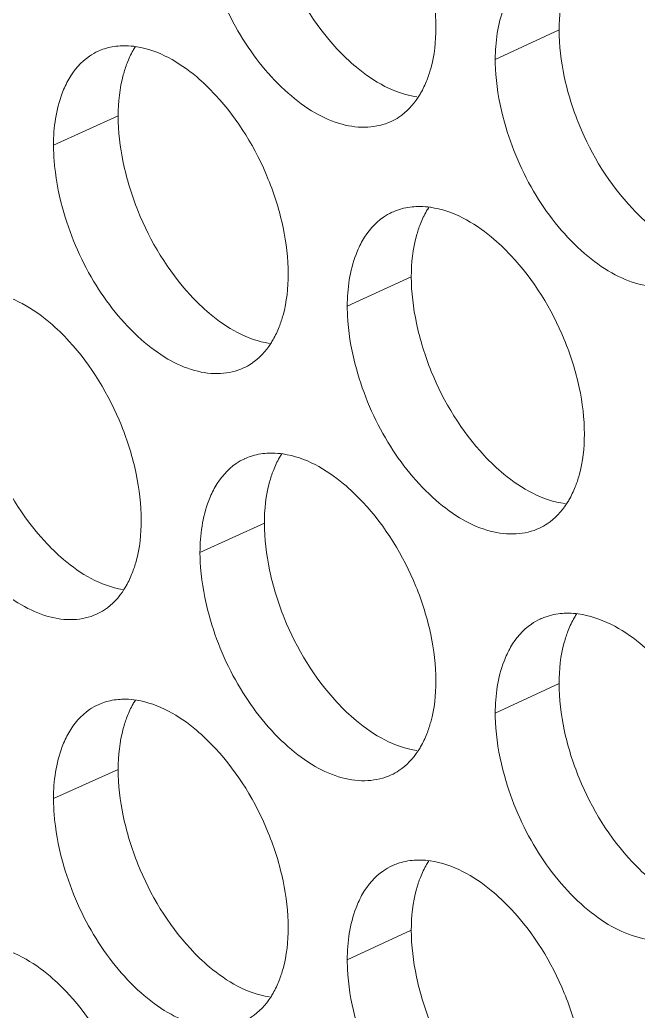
# Model space of a CAD drawing. Header units: millimetres. Extents: x 1177 to 4147, y 93 to 2194.
# Drawn here: x 2562.51 to 2569.97, y 876.46 to 888.41 of the extents above; entities that cross this region are included whole.
import ezdxf

# ---------------------------------------------------------------- set-up
doc = ezdxf.new("R2010")
doc.units = ezdxf.units.MM
doc.header["$LTSCALE"] = 0.1
doc.layers.get('0').update_dxf_attribs({"lineweight": 13})
doc.layers.add('标注', color=251, linetype='Continuous', lineweight=9)

# ---------------------------------------------------------------- blocks, each defined once
blk = doc.blocks.new('02')
at = {"layer": '标注'}
for p, q in [((4439.148, 860.248), (4438.049, 859.737)), ((4431.553, 858.768), (4430.44, 858.265)), ((4431.553, 858.768), (4430.44, 858.265)), ((4436.603, 855.999), (4435.5, 855.491)), ((4436.603, 855.999), (4435.5, 855.491)), ((4434.072, 851.755), (4432.963, 851.25)), ((4439.148, 848.998), (4438.049, 848.487)), ((4431.553, 847.518), (4430.44, 847.015)), ((4436.603, 844.749), (4435.5, 844.241))]:
    blk.add_line(p, q, dxfattribs=at)
for centre, radius, start, end in [((4431.628, 858.954), 1.017, 107.7472, 114.3481), ((4431.628, 858.954), 1.017, 107.7472, 114.3481), ((4436.704, 856.168), 1.034, 109.1713, 114.7632), ((4436.704, 856.168), 1.034, 109.1713, 114.7632), ((4436.739, 855.823), 1.384, 82.0095, 89.1943), ((4436.739, 855.823), 1.384, 82.0095, 89.1943), ((4434.159, 851.933), 1.026, 108.4653, 114.5554), ((4439.261, 849.159), 1.043, 109.8653, 114.9718), ((4439.298, 848.813), 1.393, 82.5184, 89.3404), ((4431.628, 847.704), 1.017, 107.7472, 114.3481), ((4436.704, 844.918), 1.034, 109.1713, 114.7632), ((4436.739, 844.573), 1.384, 82.0095, 89.1943)]:
    blk.add_arc(centre, radius, start, end, dxfattribs=at)
for points, knots in [([(4437.028, 860.288), (4437.028, 860.557), (4436.958, 861.116), (4436.622, 862.196), (4436.159, 862.949), (4435.769, 863.367)], [0, 0, 0, 0, 0.238356, 0.494151, 1, 1, 1, 1]), ([(4434.072, 863.005), (4434.072, 862.736), (4434.141, 862.177), (4434.473, 861.097), (4434.934, 860.342), (4435.322, 859.924)], [0, 0, 0, 0, 0.23857, 0.494512, 1, 1, 1, 1]), ([(4433.119, 861.421), (4433.24, 860.98), (4433.594, 860.15), (4434.278, 859.291), (4434.915, 858.813), (4435.386, 858.607), (4435.845, 858.547), (4436.132, 858.614), (4436.256, 858.671)], [0, 0, 0, 0, 0.29785, 0.579458, 0.703775, 0.813505, 0.91067, 1, 1, 1, 1]), ([(4439.306, 861.157), (4439.279, 861.091), (4439.183, 860.797), (4439.148, 860.485), (4439.148, 860.248)], [0, 0, 0, 0, 0.231792, 1, 1, 1, 1]), ([(4438.314, 860.87), (4438.27, 860.793), (4438.104, 860.438), (4438.049, 860.039), (4438.049, 859.737)], [0, 0, 0, 0, 0.22617, 1, 1, 1, 1]), ([(4436.87, 859.379), (4436.897, 859.446), (4436.993, 859.739), (4437.028, 860.051), (4437.028, 860.288)], [0, 0, 0, 0, 0.231729, 1, 1, 1, 1]), ([(4439.148, 860.248), (4439.148, 859.979), (4439.218, 859.42), (4439.554, 858.34), (4440.02, 857.588), (4440.411, 857.172)], [0, 0, 0, 0, 0.238432, 0.494215, 1, 1, 1, 1]), ([(4431.685, 859.975), (4431.653, 859.975), (4431.53, 859.973), (4431.406, 859.951), (4431.318, 859.923)], [0, 0, 0, 0, 0.25692, 1, 1, 1, 1]), ([(4431.685, 859.975), (4431.653, 859.975), (4431.53, 859.973), (4431.406, 859.951), (4431.318, 859.923)], [0, 0, 0, 0, 0.25692, 1, 1, 1, 1]), ([(4431.85, 859.96), (4431.836, 859.938), (4431.782, 859.847), (4431.737, 859.751), (4431.708, 859.676)], [0, 0, 0, 0, 0.242162, 1, 1, 1, 1]), ([(4431.85, 859.96), (4431.836, 859.938), (4431.782, 859.847), (4431.737, 859.751), (4431.708, 859.676)], [0, 0, 0, 0, 0.242162, 1, 1, 1, 1]), ([(4431.209, 859.881), (4431.157, 859.857), (4430.95, 859.742), (4430.791, 859.552), (4430.702, 859.397)], [0, 0, 0, 0, 0.240568, 1, 1, 1, 1]), ([(4431.209, 859.881), (4431.157, 859.857), (4430.95, 859.742), (4430.791, 859.552), (4430.702, 859.397)], [0, 0, 0, 0, 0.240568, 1, 1, 1, 1]), ([(4433.231, 859.125), (4433.127, 859.237), (4432.745, 859.609), (4432.252, 859.898), (4431.873, 859.958)], [0, 0, 0, 0, 0.28502, 1, 1, 1, 1]), ([(4433.231, 859.125), (4433.127, 859.237), (4432.745, 859.609), (4432.252, 859.898), (4431.873, 859.958)], [0, 0, 0, 0, 0.28502, 1, 1, 1, 1]), ([(4435.322, 859.924), (4435.427, 859.811), (4435.814, 859.437), (4436.316, 859.148), (4436.699, 859.094)], [0, 0, 0, 0, 0.285106, 1, 1, 1, 1]), ([(4431.708, 859.676), (4431.682, 859.61), (4431.587, 859.316), (4431.553, 859.005), (4431.553, 858.768)], [0, 0, 0, 0, 0.231346, 1, 1, 1, 1]), ([(4431.708, 859.676), (4431.682, 859.61), (4431.587, 859.316), (4431.553, 859.005), (4431.553, 858.768)], [0, 0, 0, 0, 0.231346, 1, 1, 1, 1]), ([(4438.049, 859.737), (4438.049, 859.651), (4438.064, 859.287), (4438.133, 858.926), (4438.207, 858.659)], [0, 0, 0, 0, 0.238316, 1, 1, 1, 1]), ([(4430.702, 859.397), (4430.658, 859.321), (4430.494, 858.965), (4430.44, 858.567), (4430.44, 858.265)], [0, 0, 0, 0, 0.225445, 1, 1, 1, 1]), ([(4430.702, 859.397), (4430.658, 859.321), (4430.494, 858.965), (4430.44, 858.567), (4430.44, 858.265)], [0, 0, 0, 0, 0.225445, 1, 1, 1, 1]), ([(4436.723, 859.089), (4436.737, 859.111), (4436.794, 859.204), (4436.84, 859.303), (4436.87, 859.379)], [0, 0, 0, 0, 0.242235, 1, 1, 1, 1]), ([(4434.484, 856.044), (4434.484, 856.313), (4434.414, 856.871), (4434.08, 857.952), (4433.619, 858.707), (4433.231, 859.125)], [0, 0, 0, 0, 0.238425, 0.494301, 1, 1, 1, 1]), ([(4434.484, 856.044), (4434.484, 856.313), (4434.414, 856.871), (4434.08, 857.952), (4433.619, 858.707), (4433.231, 859.125)], [0, 0, 0, 0, 0.238425, 0.494301, 1, 1, 1, 1]), ([(4436.256, 858.671), (4436.303, 858.692), (4436.487, 858.795), (4436.636, 858.956), (4436.723, 859.089)], [0, 0, 0, 0, 0.242501, 1, 1, 1, 1]), ([(4431.553, 858.768), (4431.553, 858.499), (4431.622, 857.94), (4431.952, 856.859), (4432.41, 856.102), (4432.797, 855.683)], [0, 0, 0, 0, 0.238639, 0.494661, 1, 1, 1, 1]), ([(4431.553, 858.768), (4431.553, 858.499), (4431.622, 857.94), (4431.952, 856.859), (4432.41, 856.102), (4432.797, 855.683)], [0, 0, 0, 0, 0.238639, 0.494661, 1, 1, 1, 1]), ([(4438.207, 858.659), (4438.329, 858.217), (4438.688, 857.387), (4439.382, 856.53), (4440.027, 856.056), (4440.504, 855.854), (4440.967, 855.799), (4441.257, 855.868), (4441.383, 855.927)], [0, 0, 0, 0, 0.29692, 0.578074, 0.702428, 0.812421, 0.910064, 1, 1, 1, 1]), ([(4430.44, 858.265), (4430.44, 858.178), (4430.455, 857.814), (4430.522, 857.453), (4430.595, 857.186)], [0, 0, 0, 0, 0.238227, 1, 1, 1, 1]), ([(4430.44, 858.265), (4430.44, 858.178), (4430.455, 857.814), (4430.522, 857.453), (4430.595, 857.186)], [0, 0, 0, 0, 0.238227, 1, 1, 1, 1]), ([(4430.595, 857.186), (4430.715, 856.745), (4431.066, 855.916), (4431.746, 855.056), (4432.379, 854.575), (4432.847, 854.367), (4433.303, 854.306), (4433.588, 854.37), (4433.712, 854.427)], [0, 0, 0, 0, 0.298318, 0.580156, 0.704454, 0.814053, 0.910977, 1, 1, 1, 1]), ([(4430.595, 857.186), (4430.715, 856.745), (4431.066, 855.916), (4431.746, 855.056), (4432.379, 854.575), (4432.847, 854.367), (4433.303, 854.306), (4433.588, 854.37), (4433.712, 854.427)], [0, 0, 0, 0, 0.298318, 0.580156, 0.704454, 0.814053, 0.910977, 1, 1, 1, 1]), ([(4436.27, 857.107), (4436.219, 857.083), (4436.013, 856.967), (4435.853, 856.778), (4435.764, 856.623)], [0, 0, 0, 0, 0.240997, 1, 1, 1, 1]), ([(4436.27, 857.107), (4436.219, 857.083), (4436.013, 856.967), (4435.853, 856.778), (4435.764, 856.623)], [0, 0, 0, 0, 0.240997, 1, 1, 1, 1]), ([(4436.758, 857.206), (4436.724, 857.207), (4436.59, 857.203), (4436.457, 857.177), (4436.364, 857.145)], [0, 0, 0, 0, 0.257182, 1, 1, 1, 1]), ([(4436.758, 857.206), (4436.724, 857.207), (4436.59, 857.203), (4436.457, 857.177), (4436.364, 857.145)], [0, 0, 0, 0, 0.257182, 1, 1, 1, 1]), ([(4436.907, 857.197), (4436.893, 857.175), (4436.837, 857.083), (4436.79, 856.984), (4436.76, 856.908)], [0, 0, 0, 0, 0.24222, 1, 1, 1, 1]), ([(4436.907, 857.197), (4436.893, 857.175), (4436.837, 857.083), (4436.79, 856.984), (4436.76, 856.908)], [0, 0, 0, 0, 0.24222, 1, 1, 1, 1]), ([(4438.32, 856.364), (4438.214, 856.477), (4437.822, 856.851), (4437.316, 857.139), (4436.931, 857.193)], [0, 0, 0, 0, 0.284921, 1, 1, 1, 1]), ([(4438.32, 856.364), (4438.214, 856.477), (4437.822, 856.851), (4437.316, 857.139), (4436.931, 857.193)], [0, 0, 0, 0, 0.284921, 1, 1, 1, 1]), ([(4440.411, 857.172), (4440.518, 857.058), (4440.914, 856.682), (4441.429, 856.395), (4441.819, 856.347)], [0, 0, 0, 0, 0.284983, 1, 1, 1, 1]), ([(4436.76, 856.908), (4436.734, 856.841), (4436.638, 856.548), (4436.603, 856.236), (4436.603, 855.999)], [0, 0, 0, 0, 0.231643, 1, 1, 1, 1]), ([(4436.76, 856.908), (4436.734, 856.841), (4436.638, 856.548), (4436.603, 856.236), (4436.603, 855.999)], [0, 0, 0, 0, 0.231643, 1, 1, 1, 1]), ([(4435.764, 856.623), (4435.72, 856.546), (4435.555, 856.191), (4435.5, 855.793), (4435.5, 855.491)], [0, 0, 0, 0, 0.225927, 1, 1, 1, 1]), ([(4435.764, 856.623), (4435.72, 856.546), (4435.555, 856.191), (4435.5, 855.793), (4435.5, 855.491)], [0, 0, 0, 0, 0.225927, 1, 1, 1, 1]), ([(4439.585, 853.288), (4439.585, 853.557), (4439.515, 854.116), (4439.177, 855.195), (4438.711, 855.948), (4438.32, 856.364)], [0, 0, 0, 0, 0.238287, 0.494002, 1, 1, 1, 1]), ([(4439.585, 853.288), (4439.585, 853.557), (4439.515, 854.116), (4439.177, 855.195), (4438.711, 855.948), (4438.32, 856.364)], [0, 0, 0, 0, 0.238287, 0.494002, 1, 1, 1, 1]), ([(4434.327, 855.135), (4434.353, 855.202), (4434.449, 855.495), (4434.484, 855.807), (4434.484, 856.044)], [0, 0, 0, 0, 0.23158, 1, 1, 1, 1]), ([(4434.327, 855.135), (4434.353, 855.202), (4434.449, 855.495), (4434.484, 855.807), (4434.484, 856.044)], [0, 0, 0, 0, 0.23158, 1, 1, 1, 1]), ([(4436.603, 855.999), (4436.603, 855.729), (4436.673, 855.171), (4437.007, 854.091), (4437.47, 853.337), (4437.86, 852.92)], [0, 0, 0, 0, 0.238501, 0.494363, 1, 1, 1, 1]), ([(4436.603, 855.999), (4436.603, 855.729), (4436.673, 855.171), (4437.007, 854.091), (4437.47, 853.337), (4437.86, 852.92)], [0, 0, 0, 0, 0.238501, 0.494363, 1, 1, 1, 1]), ([(4430.706, 854.89), (4430.604, 855.002), (4430.226, 855.371), (4429.739, 855.662), (4429.364, 855.724)], [0, 0, 0, 0, 0.285061, 1, 1, 1, 1]), ([(4432.797, 855.683), (4432.9, 855.571), (4433.283, 855.198), (4433.779, 854.908), (4434.158, 854.851)], [0, 0, 0, 0, 0.285159, 1, 1, 1, 1]), ([(4432.797, 855.683), (4432.9, 855.571), (4433.283, 855.198), (4433.779, 854.908), (4434.158, 854.851)], [0, 0, 0, 0, 0.285159, 1, 1, 1, 1]), ([(4435.5, 855.491), (4435.5, 855.404), (4435.515, 855.04), (4435.583, 854.679), (4435.657, 854.412)], [0, 0, 0, 0, 0.238286, 1, 1, 1, 1]), ([(4435.5, 855.491), (4435.5, 855.404), (4435.515, 855.04), (4435.583, 854.679), (4435.657, 854.412)], [0, 0, 0, 0, 0.238286, 1, 1, 1, 1]), ([(4434.182, 854.848), (4434.196, 854.87), (4434.251, 854.962), (4434.297, 855.06), (4434.327, 855.135)], [0, 0, 0, 0, 0.242205, 1, 1, 1, 1]), ([(4434.182, 854.848), (4434.196, 854.87), (4434.251, 854.962), (4434.297, 855.06), (4434.327, 855.135)], [0, 0, 0, 0, 0.242205, 1, 1, 1, 1]), ([(4431.952, 851.805), (4431.952, 852.074), (4431.883, 852.633), (4431.551, 853.714), (4431.092, 854.47), (4430.706, 854.89)], [0, 0, 0, 0, 0.238495, 0.494451, 1, 1, 1, 1]), ([(4433.712, 854.427), (4433.759, 854.448), (4433.945, 854.551), (4434.095, 854.713), (4434.182, 854.848)], [0, 0, 0, 0, 0.242239, 1, 1, 1, 1]), ([(4433.712, 854.427), (4433.759, 854.448), (4433.945, 854.551), (4434.095, 854.713), (4434.182, 854.848)], [0, 0, 0, 0, 0.242239, 1, 1, 1, 1]), ([(4429.047, 854.536), (4429.047, 854.267), (4429.116, 853.708), (4429.444, 852.627), (4429.9, 851.869), (4430.284, 851.449)], [0, 0, 0, 0, 0.238709, 0.494811, 1, 1, 1, 1]), ([(4435.657, 854.412), (4435.778, 853.97), (4436.135, 853.141), (4436.823, 852.283), (4437.464, 851.807), (4437.939, 851.602), (4438.399, 851.545), (4438.688, 851.613), (4438.813, 851.671)], [0, 0, 0, 0, 0.297384, 0.578764, 0.7031, 0.812961, 0.910366, 1, 1, 1, 1]), ([(4435.657, 854.412), (4435.778, 853.97), (4436.135, 853.141), (4436.823, 852.283), (4437.464, 851.807), (4437.939, 851.602), (4438.399, 851.545), (4438.688, 851.613), (4438.813, 851.671)], [0, 0, 0, 0, 0.297384, 0.578764, 0.7031, 0.812961, 0.910366, 1, 1, 1, 1]), ([(4439.427, 852.379), (4439.453, 852.446), (4439.55, 852.739), (4439.585, 853.051), (4439.585, 853.288)], [0, 0, 0, 0, 0.231878, 1, 1, 1, 1]), ([(4439.427, 852.379), (4439.453, 852.446), (4439.55, 852.739), (4439.585, 853.051), (4439.585, 853.288)], [0, 0, 0, 0, 0.231878, 1, 1, 1, 1]), ([(4434.215, 852.962), (4434.182, 852.963), (4434.053, 852.96), (4433.925, 852.936), (4433.835, 852.906)], [0, 0, 0, 0, 0.257054, 1, 1, 1, 1]), ([(4428.084, 852.956), (4428.203, 852.516), (4428.552, 851.687), (4429.226, 850.826), (4429.855, 850.344), (4430.321, 850.134), (4430.774, 850.07), (4431.058, 850.133), (4431.182, 850.189)], [0, 0, 0, 0, 0.298788, 0.580857, 0.705138, 0.814605, 0.911286, 1, 1, 1, 1]), ([(4433.733, 852.866), (4433.681, 852.842), (4433.475, 852.726), (4433.315, 852.537), (4433.226, 852.382)], [0, 0, 0, 0, 0.240785, 1, 1, 1, 1]), ([(4434.372, 852.95), (4434.358, 852.929), (4434.303, 852.837), (4434.257, 852.74), (4434.228, 852.664)], [0, 0, 0, 0, 0.242189, 1, 1, 1, 1]), ([(4435.769, 852.117), (4435.664, 852.229), (4435.277, 852.602), (4434.778, 852.891), (4434.396, 852.947)], [0, 0, 0, 0, 0.284973, 1, 1, 1, 1]), ([(4437.86, 852.92), (4437.966, 852.806), (4438.358, 852.431), (4438.866, 852.143), (4439.253, 852.092)], [0, 0, 0, 0, 0.285047, 1, 1, 1, 1]), ([(4437.86, 852.92), (4437.966, 852.806), (4438.358, 852.431), (4438.866, 852.143), (4439.253, 852.092)], [0, 0, 0, 0, 0.285047, 1, 1, 1, 1]), ([(4434.228, 852.664), (4434.202, 852.598), (4434.106, 852.304), (4434.072, 851.992), (4434.072, 851.755)], [0, 0, 0, 0, 0.231495, 1, 1, 1, 1]), ([(4433.226, 852.382), (4433.182, 852.306), (4433.018, 851.95), (4432.963, 851.552), (4432.963, 851.25)], [0, 0, 0, 0, 0.225686, 1, 1, 1, 1]), ([(4439.277, 852.086), (4439.291, 852.109), (4439.349, 852.202), (4439.396, 852.302), (4439.427, 852.379)], [0, 0, 0, 0, 0.242268, 1, 1, 1, 1]), ([(4439.277, 852.086), (4439.291, 852.109), (4439.349, 852.202), (4439.396, 852.302), (4439.427, 852.379)], [0, 0, 0, 0, 0.242268, 1, 1, 1, 1]), ([(4437.028, 849.038), (4437.028, 849.307), (4436.958, 849.866), (4436.622, 850.946), (4436.159, 851.699), (4435.769, 852.117)], [0, 0, 0, 0, 0.238356, 0.494151, 1, 1, 1, 1]), ([(4438.813, 851.671), (4438.859, 851.693), (4439.042, 851.795), (4439.19, 851.954), (4439.277, 852.086)], [0, 0, 0, 0, 0.242755, 1, 1, 1, 1]), ([(4438.813, 851.671), (4438.859, 851.693), (4439.042, 851.795), (4439.19, 851.954), (4439.277, 852.086)], [0, 0, 0, 0, 0.242755, 1, 1, 1, 1]), ([(4431.796, 850.897), (4431.822, 850.964), (4431.918, 851.257), (4431.952, 851.568), (4431.952, 851.805)], [0, 0, 0, 0, 0.231431, 1, 1, 1, 1]), ([(4434.072, 851.755), (4434.072, 851.486), (4434.141, 850.927), (4434.473, 849.847), (4434.934, 849.092), (4435.322, 848.674)], [0, 0, 0, 0, 0.23857, 0.494512, 1, 1, 1, 1]), ([(4430.284, 851.449), (4430.387, 851.337), (4430.765, 850.966), (4431.254, 850.675), (4431.631, 850.615)], [0, 0, 0, 0, 0.285206, 1, 1, 1, 1]), ([(4432.963, 851.25), (4432.963, 851.163), (4432.978, 850.799), (4433.046, 850.438), (4433.119, 850.171)], [0, 0, 0, 0, 0.238256, 1, 1, 1, 1]), ([(4431.654, 850.614), (4431.667, 850.635), (4431.722, 850.726), (4431.767, 850.823), (4431.796, 850.897)], [0, 0, 0, 0, 0.242178, 1, 1, 1, 1]), ([(4431.182, 850.189), (4431.229, 850.21), (4431.417, 850.313), (4431.567, 850.477), (4431.654, 850.614)], [0, 0, 0, 0, 0.241969, 1, 1, 1, 1]), ([(4433.119, 850.171), (4433.24, 849.73), (4433.594, 848.9), (4434.278, 848.041), (4434.915, 847.563), (4435.386, 847.357), (4435.845, 847.297), (4436.132, 847.364), (4436.256, 847.421)], [0, 0, 0, 0, 0.29785, 0.579458, 0.703775, 0.813505, 0.91067, 1, 1, 1, 1]), ([(4438.82, 850.104), (4438.769, 850.08), (4438.563, 849.963), (4438.404, 849.774), (4438.314, 849.62)], [0, 0, 0, 0, 0.241203, 1, 1, 1, 1]), ([(4439.314, 850.206), (4439.278, 850.206), (4439.14, 850.202), (4439.003, 850.174), (4438.906, 850.139)], [0, 0, 0, 0, 0.257304, 1, 1, 1, 1]), ([(4439.455, 850.2), (4439.441, 850.178), (4439.383, 850.084), (4439.336, 849.985), (4439.306, 849.907)], [0, 0, 0, 0, 0.242253, 1, 1, 1, 1]), ([(4440.884, 849.368), (4440.776, 849.481), (4440.38, 849.856), (4439.868, 850.143), (4439.479, 850.194)], [0, 0, 0, 0, 0.284863, 1, 1, 1, 1]), ([(4439.306, 849.907), (4439.279, 849.841), (4439.183, 849.547), (4439.148, 849.235), (4439.148, 848.998)], [0, 0, 0, 0, 0.231792, 1, 1, 1, 1]), ([(4438.314, 849.62), (4438.27, 849.543), (4438.104, 849.188), (4438.049, 848.789), (4438.049, 848.487)], [0, 0, 0, 0, 0.22617, 1, 1, 1, 1]), ([(4436.87, 848.129), (4436.897, 848.196), (4436.993, 848.489), (4437.028, 848.801), (4437.028, 849.038)], [0, 0, 0, 0, 0.231729, 1, 1, 1, 1]), ([(4439.148, 848.998), (4439.148, 848.729), (4439.218, 848.17), (4439.554, 847.09), (4440.02, 846.338), (4440.411, 845.922)], [0, 0, 0, 0, 0.238432, 0.494215, 1, 1, 1, 1]), ([(4431.685, 848.725), (4431.653, 848.725), (4431.53, 848.723), (4431.406, 848.701), (4431.318, 848.673)], [0, 0, 0, 0, 0.25692, 1, 1, 1, 1]), ([(4431.85, 848.71), (4431.836, 848.688), (4431.782, 848.597), (4431.737, 848.501), (4431.708, 848.426)], [0, 0, 0, 0, 0.242162, 1, 1, 1, 1]), ([(4433.231, 847.875), (4433.127, 847.987), (4432.745, 848.359), (4432.252, 848.648), (4431.873, 848.708)], [0, 0, 0, 0, 0.28502, 1, 1, 1, 1]), ([(4431.209, 848.631), (4431.157, 848.607), (4430.95, 848.492), (4430.791, 848.302), (4430.702, 848.147)], [0, 0, 0, 0, 0.240568, 1, 1, 1, 1]), ([(4435.322, 848.674), (4435.427, 848.561), (4435.814, 848.187), (4436.316, 847.898), (4436.699, 847.844)], [0, 0, 0, 0, 0.285106, 1, 1, 1, 1]), ([(4431.708, 848.426), (4431.682, 848.36), (4431.587, 848.066), (4431.553, 847.755), (4431.553, 847.518)], [0, 0, 0, 0, 0.231346, 1, 1, 1, 1]), ([(4438.049, 848.487), (4438.049, 848.401), (4438.064, 848.037), (4438.133, 847.676), (4438.207, 847.409)], [0, 0, 0, 0, 0.238316, 1, 1, 1, 1]), ([(4430.702, 848.147), (4430.658, 848.071), (4430.494, 847.715), (4430.44, 847.317), (4430.44, 847.015)], [0, 0, 0, 0, 0.225445, 1, 1, 1, 1]), ([(4436.723, 847.839), (4436.737, 847.861), (4436.794, 847.954), (4436.84, 848.053), (4436.87, 848.129)], [0, 0, 0, 0, 0.242235, 1, 1, 1, 1]), ([(4434.484, 844.794), (4434.484, 845.063), (4434.414, 845.621), (4434.08, 846.702), (4433.619, 847.457), (4433.231, 847.875)], [0, 0, 0, 0, 0.238425, 0.494301, 1, 1, 1, 1]), ([(4436.256, 847.421), (4436.303, 847.442), (4436.487, 847.545), (4436.636, 847.706), (4436.723, 847.839)], [0, 0, 0, 0, 0.242501, 1, 1, 1, 1]), ([(4431.553, 847.518), (4431.553, 847.249), (4431.622, 846.69), (4431.952, 845.609), (4432.41, 844.852), (4432.797, 844.433)], [0, 0, 0, 0, 0.238639, 0.494661, 1, 1, 1, 1]), ([(4438.207, 847.409), (4438.329, 846.967), (4438.688, 846.137), (4439.382, 845.28), (4440.027, 844.806), (4440.504, 844.604), (4440.967, 844.549), (4441.257, 844.618), (4441.383, 844.677)], [0, 0, 0, 0, 0.29692, 0.578074, 0.702428, 0.812421, 0.910064, 1, 1, 1, 1]), ([(4430.44, 847.015), (4430.44, 846.928), (4430.455, 846.564), (4430.522, 846.203), (4430.595, 845.936)], [0, 0, 0, 0, 0.238227, 1, 1, 1, 1]), ([(4430.595, 845.936), (4430.715, 845.495), (4431.066, 844.666), (4431.746, 843.806), (4432.379, 843.325), (4432.847, 843.117), (4433.303, 843.056), (4433.588, 843.12), (4433.712, 843.177)], [0, 0, 0, 0, 0.298318, 0.580156, 0.704454, 0.814053, 0.910977, 1, 1, 1, 1]), ([(4436.27, 845.857), (4436.219, 845.833), (4436.013, 845.717), (4435.853, 845.528), (4435.764, 845.373)], [0, 0, 0, 0, 0.240997, 1, 1, 1, 1]), ([(4436.758, 845.956), (4436.724, 845.957), (4436.59, 845.953), (4436.457, 845.927), (4436.364, 845.895)], [0, 0, 0, 0, 0.257182, 1, 1, 1, 1]), ([(4436.907, 845.947), (4436.893, 845.925), (4436.837, 845.833), (4436.79, 845.734), (4436.76, 845.658)], [0, 0, 0, 0, 0.24222, 1, 1, 1, 1]), ([(4438.32, 845.114), (4438.214, 845.227), (4437.822, 845.601), (4437.316, 845.889), (4436.931, 845.943)], [0, 0, 0, 0, 0.284921, 1, 1, 1, 1]), ([(4440.411, 845.922), (4440.518, 845.808), (4440.914, 845.432), (4441.429, 845.145), (4441.819, 845.097)], [0, 0, 0, 0, 0.284983, 1, 1, 1, 1]), ([(4436.76, 845.658), (4436.734, 845.591), (4436.638, 845.298), (4436.603, 844.986), (4436.603, 844.749)], [0, 0, 0, 0, 0.231643, 1, 1, 1, 1]), ([(4435.764, 845.373), (4435.72, 845.296), (4435.555, 844.941), (4435.5, 844.543), (4435.5, 844.241)], [0, 0, 0, 0, 0.225927, 1, 1, 1, 1]), ([(4439.585, 842.038), (4439.585, 842.307), (4439.515, 842.866), (4439.177, 843.945), (4438.711, 844.698), (4438.32, 845.114)], [0, 0, 0, 0, 0.238287, 0.494002, 1, 1, 1, 1]), ([(4434.327, 843.885), (4434.353, 843.952), (4434.449, 844.245), (4434.484, 844.557), (4434.484, 844.794)], [0, 0, 0, 0, 0.23158, 1, 1, 1, 1]), ([(4436.603, 844.749), (4436.603, 844.479), (4436.673, 843.921), (4437.007, 842.841), (4437.47, 842.087), (4437.86, 841.67)], [0, 0, 0, 0, 0.238501, 0.494363, 1, 1, 1, 1]), ([(4430.706, 843.64), (4430.604, 843.752), (4430.226, 844.121), (4429.739, 844.412), (4429.364, 844.474)], [0, 0, 0, 0, 0.285061, 1, 1, 1, 1]), ([(4432.797, 844.433), (4432.9, 844.321), (4433.283, 843.948), (4433.779, 843.658), (4434.158, 843.601)], [0, 0, 0, 0, 0.285159, 1, 1, 1, 1]), ([(4435.5, 844.241), (4435.5, 844.154), (4435.515, 843.79), (4435.583, 843.429), (4435.657, 843.162)], [0, 0, 0, 0, 0.238286, 1, 1, 1, 1]), ([(4434.182, 843.598), (4434.196, 843.62), (4434.251, 843.712), (4434.297, 843.81), (4434.327, 843.885)], [0, 0, 0, 0, 0.242205, 1, 1, 1, 1]), ([(4431.952, 840.555), (4431.952, 840.824), (4431.883, 841.383), (4431.551, 842.464), (4431.092, 843.22), (4430.706, 843.64)], [0, 0, 0, 0, 0.238495, 0.494451, 1, 1, 1, 1]), ([(4433.712, 843.177), (4433.759, 843.198), (4433.945, 843.301), (4434.095, 843.463), (4434.182, 843.598)], [0, 0, 0, 0, 0.242239, 1, 1, 1, 1])]:
    blk.add_open_spline(points, degree=3, knots=knots, dxfattribs=at)
for points in [[(4431.873, 859.958), (4431.811, 859.968), (4431.748, 859.974), (4431.685, 859.975)], [(4431.873, 859.958), (4431.811, 859.968), (4431.748, 859.974), (4431.685, 859.975)], [(4434.396, 852.947), (4434.336, 852.956), (4434.275, 852.962), (4434.215, 852.962)], [(4431.873, 848.708), (4431.811, 848.718), (4431.748, 848.724), (4431.685, 848.725)]]:
    blk.add_open_spline(points, degree=3, dxfattribs=at)

msp = doc.modelspace()

# ---------------------------------------------------------------- block references
at = {"xscale": 0.7, "yscale": 0.7, "zscale": 0.7}
msp.add_blockref('02', (-538.391, 286.112), dxfattribs=at)

doc.saveas('drawing.dxf')
